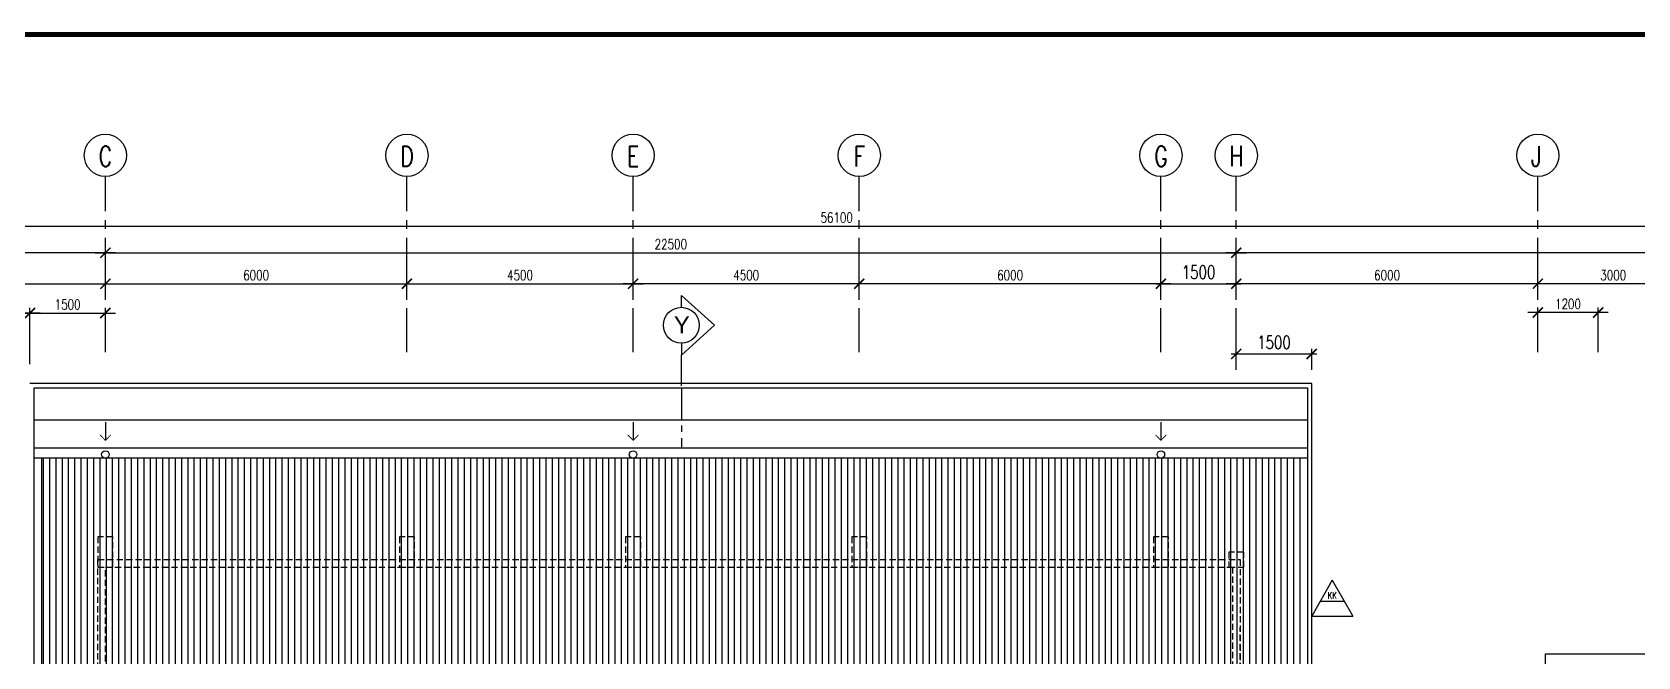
# Model space of a CAD drawing. Header units: inches. Extents: x -34 to 79566, y -40 to 56060.
# Drawn here: x 19816 to 51763, y 43633 to 56060 of the extents above; entities that cross this region are included whole.
import ezdxf
from ezdxf.enums import TextEntityAlignment as Align

# ---------------------------------------------------------------- set-up
doc = ezdxf.new("R2010")
doc.units = ezdxf.units.IN
doc.header["$MEASUREMENT"] = 0
doc.linetypes.add('CENTER', pattern=[2, 1.25, -0.25, 0.25, -0.25])
doc.linetypes.add('HIDDEN', pattern=[0.375, 0.25, -0.125])
for name, color, linetype in [('A-BUBLE', 8, 'Continuous'), ('A-BUBLETEXT', 7, 'Continuous'), ('A-DIM100', 4, 'Continuous'), ('A-HATCH', 8, 'Continuous'), ('A-PITCH', 9, 'Continuous'), ('A-RAIL SYM', 13, 'Continuous'), ('A-RFLINE', 3, 'Continuous'), ('A-RWDP', 4, 'Continuous'), ('A-SECLINE', 3, 'CENTER'), ('A-WALL BELOW', 4, 'HIDDEN'), ('A-WALL SYM', 13, 'Continuous'), ('Dim', 7, 'Continuous'), ('Grid', 8, 'CENTER')]:
    doc.layers.add(name, color=color, linetype=linetype)
doc.styles.add('ARIAL-SPEC', font='arial.ttf', dxfattribs={"height": 200})
doc.styles.add('DIM125', font='romans.shx', dxfattribs={"width": 0.75, "height": 260, "bigfont": '@extfont2.shx'})
doc.styles.add('ROMANS', font='romans.shx', dxfattribs={"width": 0.75, "height": 200})
doc.styles.add('STYLE2', font='romans.shx', dxfattribs={"width": 0.75, "height": 1000})
doc.dimstyles.new('DIM 100', dxfattribs={"dimtxt": 200, "dimasz": 200, "dimexe": 100, "dimexo": 70, "dimgap": 70, "dimtad": 1, "dimtoh": 1, "dimdec": 0, "dimzin": 0, "dimdsep": 46, "dimtxsty": 'ROMANS', "dimblk": 'ARCHTICK', "dimcen": 0.09, "dimdle": 200, "dimclrd": 4, "dimclre": 4, "dimclrt": 2, "dimadec": 0, "dimazin": 0, "dimtfac": 1, "dimtdec": 0, "dimtmove": 1, "dimatfit": 3, "dimfxl": 1, "dimtzin": 0, "dimarcsym": 0})
doc.dimstyles.new('DIM 125', dxfattribs={"dimtxt": 260, "dimasz": 200, "dimexe": 100, "dimexo": 70, "dimgap": 100, "dimtad": 1, "dimtoh": 1, "dimdec": 0, "dimzin": 0, "dimdsep": 46, "dimtxsty": 'DIM125', "dimblk": 'ARCHTICK', "dimcen": 0.09, "dimdle": 100, "dimclrd": 132, "dimclre": 4, "dimclrt": 50, "dimadec": 0, "dimazin": 0, "dimtfac": 1, "dimtdec": 0, "dimtmove": 1, "dimatfit": 3, "dimfxl": 1, "dimtzin": 0, "dimarcsym": 0})

# ---------------------------------------------------------------- blocks, each defined once
blk = doc.blocks.new('_ArchTick')
at = {"color": 0, "linetype": 'ByBlock', "const_width": 0.15}
blk.add_lwpolyline([(-0.5, -0.5), (0.5, 0.5)], dxfattribs=at)
blk = doc.blocks.new('*D43')
at = {"layer": 'A-DIM100', "color": 4, "lineweight": -2, "transparency": 16777216}
for p, q in [((21273, 50738), (21273, 51155)), ((27273, 50738), (27273, 51155)), ((21073, 51055), (27473, 51055))]:
    blk.add_line(p, q, dxfattribs=at)
at = {"layer": 'DEFPOINTS', "color": 0, "transparency": 16777216}
for p in [(27273, 51055), (21273, 50668), (27273, 50668)]:
    blk.add_point(p, dxfattribs=at)
at = {"layer": 'A-DIM100', "color": 4, "lineweight": -2, "transparency": 16777216, "xscale": 200, "yscale": 200, "zscale": 200, "rotation": 180}
blk.add_blockref('_ArchTick', (21273, 51055), dxfattribs=at)
at = {"layer": 'A-DIM100', "color": 4, "lineweight": -2, "transparency": 16777216, "xscale": 200, "yscale": 200, "zscale": 200}
blk.add_blockref('_ArchTick', (27273, 51055), dxfattribs=at)
at = {"layer": 'A-DIM100', "color": 2, "transparency": 16777216, "insert": (24273, 51225), "char_height": 200, "attachment_point": 5, "style": 'ROMANS'}
blk.add_mtext('6000', dxfattribs=at)
blk = doc.blocks.new('*D44')
at = {"layer": 'A-DIM100', "color": 4, "lineweight": -2, "transparency": 16777216}
for p, q in [((27273, 50738), (27273, 51155)), ((31773, 50738), (31773, 51155)), ((27073, 51055), (31973, 51055))]:
    blk.add_line(p, q, dxfattribs=at)
at = {"layer": 'DEFPOINTS', "color": 0, "transparency": 16777216}
for p in [(31773, 51055), (27273, 50668), (31773, 50668)]:
    blk.add_point(p, dxfattribs=at)
at = {"layer": 'A-DIM100', "color": 4, "lineweight": -2, "transparency": 16777216, "xscale": 200, "yscale": 200, "zscale": 200, "rotation": 180}
blk.add_blockref('_ArchTick', (27273, 51055), dxfattribs=at)
at = {"layer": 'A-DIM100', "color": 4, "lineweight": -2, "transparency": 16777216, "xscale": 200, "yscale": 200, "zscale": 200}
blk.add_blockref('_ArchTick', (31773, 51055), dxfattribs=at)
at = {"layer": 'A-DIM100', "color": 2, "transparency": 16777216, "insert": (29523, 51225), "char_height": 200, "attachment_point": 5, "style": 'ROMANS'}
blk.add_mtext('4500', dxfattribs=at)
blk = doc.blocks.new('*D45')
at = {"layer": 'A-DIM100', "color": 4, "lineweight": -2, "transparency": 16777216}
for p, q in [((31773, 50738), (31773, 51155)), ((36273, 50738), (36273, 51155)), ((36473, 51055), (31573, 51055))]:
    blk.add_line(p, q, dxfattribs=at)
at = {"layer": 'DEFPOINTS', "color": 0, "transparency": 16777216}
for p in [(31773, 51055), (31773, 50668), (36273, 50668)]:
    blk.add_point(p, dxfattribs=at)
at = {"layer": 'A-DIM100', "color": 4, "lineweight": -2, "transparency": 16777216, "xscale": 200, "yscale": 200, "zscale": 200, "rotation": 180}
blk.add_blockref('_ArchTick', (31773, 51055), dxfattribs=at)
at = {"layer": 'A-DIM100', "color": 4, "lineweight": -2, "transparency": 16777216, "xscale": 200, "yscale": 200, "zscale": 200}
blk.add_blockref('_ArchTick', (36273, 51055), dxfattribs=at)
at = {"layer": 'A-DIM100', "color": 2, "transparency": 16777216, "insert": (34023, 51225), "char_height": 200, "attachment_point": 5, "style": 'ROMANS'}
blk.add_mtext('4500', dxfattribs=at)
blk = doc.blocks.new('*D46')
at = {"layer": 'A-DIM100', "color": 4, "lineweight": -2, "transparency": 16777216}
for p, q in [((36273, 50738), (36273, 51155)), ((42273, 50738), (42273, 51155)), ((42473, 51055), (36073, 51055))]:
    blk.add_line(p, q, dxfattribs=at)
at = {"layer": 'DEFPOINTS', "color": 0, "transparency": 16777216}
for p in [(36273, 51055), (36273, 50668), (42273, 50668)]:
    blk.add_point(p, dxfattribs=at)
at = {"layer": 'A-DIM100', "color": 4, "lineweight": -2, "transparency": 16777216, "xscale": 200, "yscale": 200, "zscale": 200, "rotation": 180}
blk.add_blockref('_ArchTick', (36273, 51055), dxfattribs=at)
at = {"layer": 'A-DIM100', "color": 4, "lineweight": -2, "transparency": 16777216, "xscale": 200, "yscale": 200, "zscale": 200}
blk.add_blockref('_ArchTick', (42273, 51055), dxfattribs=at)
at = {"layer": 'A-DIM100', "color": 2, "transparency": 16777216, "insert": (39273, 51225), "char_height": 200, "attachment_point": 5, "style": 'ROMANS'}
blk.add_mtext('6000', dxfattribs=at)
blk = doc.blocks.new('*D47')
at = {"layer": 'DEFPOINTS', "color": 0, "transparency": 16777216}
for p in [(43773, 51055), (42273, 50668), (43773, 50668)]:
    blk.add_point(p, dxfattribs=at)
at = {"layer": 'Dim', "color": 4, "lineweight": -2, "transparency": 16777216}
for p, q in [((42273, 50738), (42273, 51155)), ((43773, 50738), (43773, 51155))]:
    blk.add_line(p, q, dxfattribs=at)
at = {"layer": 'Dim', "color": 132, "lineweight": -2, "transparency": 16777216}
blk.add_line((42173, 51055), (43873, 51055), dxfattribs=at)
at = {"layer": 'Dim', "color": 132, "lineweight": -2, "transparency": 16777216, "xscale": 200, "yscale": 200, "zscale": 200, "rotation": 180}
blk.add_blockref('_ArchTick', (42273, 51055), dxfattribs=at)
at = {"layer": 'Dim', "color": 132, "lineweight": -2, "transparency": 16777216, "xscale": 200, "yscale": 200, "zscale": 200}
blk.add_blockref('_ArchTick', (43773, 51055), dxfattribs=at)
at = {"layer": 'Dim', "color": 50, "transparency": 16777216, "insert": (43023, 51285), "char_height": 260, "attachment_point": 5, "style": 'DIM125'}
blk.add_mtext('1500', dxfattribs=at)
blk = doc.blocks.new('*D48')
at = {"layer": 'A-DIM100', "color": 4, "lineweight": -2, "transparency": 16777216}
for p, q in [((43773, 50738), (43773, 51155)), ((49773, 50738), (49773, 51155)), ((49973, 51055), (43573, 51055))]:
    blk.add_line(p, q, dxfattribs=at)
at = {"layer": 'DEFPOINTS', "color": 0, "transparency": 16777216}
for p in [(43773, 51055), (43773, 50668), (49773, 50668)]:
    blk.add_point(p, dxfattribs=at)
at = {"layer": 'A-DIM100', "color": 4, "lineweight": -2, "transparency": 16777216, "xscale": 200, "yscale": 200, "zscale": 200, "rotation": 180}
blk.add_blockref('_ArchTick', (43773, 51055), dxfattribs=at)
at = {"layer": 'A-DIM100', "color": 4, "lineweight": -2, "transparency": 16777216, "xscale": 200, "yscale": 200, "zscale": 200}
blk.add_blockref('_ArchTick', (49773, 51055), dxfattribs=at)
at = {"layer": 'A-DIM100', "color": 2, "transparency": 16777216, "insert": (46773, 51225), "char_height": 200, "attachment_point": 5, "style": 'ROMANS'}
blk.add_mtext('6000', dxfattribs=at)
blk = doc.blocks.new('*D49')
at = {"layer": 'A-DIM100', "color": 4, "lineweight": -2, "transparency": 16777216}
for p, q in [((49773, 50738), (49773, 51155)), ((52773, 50738), (52773, 51155)), ((52973, 51055), (49573, 51055))]:
    blk.add_line(p, q, dxfattribs=at)
at = {"layer": 'DEFPOINTS', "color": 0, "transparency": 16777216}
for p in [(49773, 51055), (49773, 50668), (52773, 50668)]:
    blk.add_point(p, dxfattribs=at)
at = {"layer": 'A-DIM100', "color": 4, "lineweight": -2, "transparency": 16777216, "xscale": 200, "yscale": 200, "zscale": 200, "rotation": 180}
blk.add_blockref('_ArchTick', (49773, 51055), dxfattribs=at)
at = {"layer": 'A-DIM100', "color": 4, "lineweight": -2, "transparency": 16777216, "xscale": 200, "yscale": 200, "zscale": 200}
blk.add_blockref('_ArchTick', (52773, 51055), dxfattribs=at)
at = {"layer": 'A-DIM100', "color": 2, "transparency": 16777216, "insert": (51273, 51225), "char_height": 200, "attachment_point": 5, "style": 'ROMANS'}
blk.add_mtext('3000', dxfattribs=at)
blk = doc.blocks.new('*D52')
at = {"layer": 'A-DIM100', "color": 4, "lineweight": -2, "transparency": 16777216}
for p, q in [((7573, 52201), (64073, 52201)), ((7773, 51884), (7773, 52301)), ((63873, 51884), (63873, 52301))]:
    blk.add_line(p, q, dxfattribs=at)
at = {"layer": 'DEFPOINTS', "color": 0, "transparency": 16777216}
for p in [(63873, 52201), (7773, 51814), (63873, 51814)]:
    blk.add_point(p, dxfattribs=at)
at = {"layer": 'A-DIM100', "color": 4, "lineweight": -2, "transparency": 16777216, "xscale": 200, "yscale": 200, "zscale": 200, "rotation": 180}
blk.add_blockref('_ArchTick', (7773, 52201), dxfattribs=at)
at = {"layer": 'A-DIM100', "color": 4, "lineweight": -2, "transparency": 16777216, "xscale": 200, "yscale": 200, "zscale": 200}
blk.add_blockref('_ArchTick', (63873, 52201), dxfattribs=at)
at = {"layer": 'A-DIM100', "color": 2, "transparency": 16777216, "insert": (35823, 52371), "char_height": 200, "attachment_point": 5, "style": 'ROMANS'}
blk.add_mtext('56100', dxfattribs=at)
blk = doc.blocks.new('*D53')
at = {"layer": 'A-DIM100', "color": 4, "lineweight": -2, "transparency": 16777216}
for p, q in [((21273, 51355), (21273, 51772)), ((43773, 51355), (43773, 51772)), ((21073, 51672), (43973, 51672))]:
    blk.add_line(p, q, dxfattribs=at)
at = {"layer": 'DEFPOINTS', "color": 0, "transparency": 16777216}
for p in [(43773, 51672), (21273, 51285), (43773, 51285)]:
    blk.add_point(p, dxfattribs=at)
at = {"layer": 'A-DIM100', "color": 4, "lineweight": -2, "transparency": 16777216, "xscale": 200, "yscale": 200, "zscale": 200, "rotation": 180}
blk.add_blockref('_ArchTick', (21273, 51672), dxfattribs=at)
at = {"layer": 'A-DIM100', "color": 4, "lineweight": -2, "transparency": 16777216, "xscale": 200, "yscale": 200, "zscale": 200}
blk.add_blockref('_ArchTick', (43773, 51672), dxfattribs=at)
at = {"layer": 'A-DIM100', "color": 2, "transparency": 16777216, "insert": (32523, 51842), "char_height": 200, "attachment_point": 5, "style": 'ROMANS'}
blk.add_mtext('22500', dxfattribs=at)
blk = doc.blocks.new('*D54')
at = {"layer": 'A-DIM100', "color": 4, "lineweight": -2, "transparency": 16777216}
for p, q in [((13773, 50738), (13773, 51155)), ((21273, 50738), (21273, 51155)), ((13573, 51055), (21473, 51055))]:
    blk.add_line(p, q, dxfattribs=at)
at = {"layer": 'DEFPOINTS', "color": 0, "transparency": 16777216}
for p in [(21273, 51055), (13773, 50668), (21273, 50668)]:
    blk.add_point(p, dxfattribs=at)
at = {"layer": 'A-DIM100', "color": 4, "lineweight": -2, "transparency": 16777216, "xscale": 200, "yscale": 200, "zscale": 200, "rotation": 180}
blk.add_blockref('_ArchTick', (13773, 51055), dxfattribs=at)
at = {"layer": 'A-DIM100', "color": 4, "lineweight": -2, "transparency": 16777216, "xscale": 200, "yscale": 200, "zscale": 200}
blk.add_blockref('_ArchTick', (21273, 51055), dxfattribs=at)
at = {"layer": 'A-DIM100', "color": 2, "transparency": 16777216, "insert": (17523, 51225), "char_height": 200, "attachment_point": 5, "style": 'ROMANS'}
blk.add_mtext('7500', dxfattribs=at)
blk = doc.blocks.new('*D56')
at = {"layer": 'A-DIM100', "color": 4, "lineweight": -2, "transparency": 16777216}
for p, q in [((7773, 51355), (7773, 51772)), ((21273, 51355), (21273, 51772)), ((21473, 51672), (7573, 51672))]:
    blk.add_line(p, q, dxfattribs=at)
at = {"layer": 'DEFPOINTS', "color": 0, "transparency": 16777216}
for p in [(7773, 51672), (7773, 51285), (21273, 51285)]:
    blk.add_point(p, dxfattribs=at)
at = {"layer": 'A-DIM100', "color": 4, "lineweight": -2, "transparency": 16777216, "xscale": 200, "yscale": 200, "zscale": 200, "rotation": 180}
blk.add_blockref('_ArchTick', (7773, 51672), dxfattribs=at)
at = {"layer": 'A-DIM100', "color": 4, "lineweight": -2, "transparency": 16777216, "xscale": 200, "yscale": 200, "zscale": 200}
blk.add_blockref('_ArchTick', (21273, 51672), dxfattribs=at)
at = {"layer": 'A-DIM100', "color": 2, "transparency": 16777216, "insert": (14523, 51842), "char_height": 200, "attachment_point": 5, "style": 'ROMANS'}
blk.add_mtext('13500', dxfattribs=at)
blk = doc.blocks.new('*D57')
at = {"layer": 'A-DIM100', "color": 4, "lineweight": -2, "transparency": 16777216}
for p, q in [((43773, 51355), (43773, 51772)), ((63873, 51355), (63873, 51772)), ((64073, 51672), (43573, 51672))]:
    blk.add_line(p, q, dxfattribs=at)
at = {"layer": 'DEFPOINTS', "color": 0, "transparency": 16777216}
for p in [(43773, 51672), (43773, 51285), (63873, 51285)]:
    blk.add_point(p, dxfattribs=at)
at = {"layer": 'A-DIM100', "color": 4, "lineweight": -2, "transparency": 16777216, "xscale": 200, "yscale": 200, "zscale": 200, "rotation": 180}
blk.add_blockref('_ArchTick', (43773, 51672), dxfattribs=at)
at = {"layer": 'A-DIM100', "color": 4, "lineweight": -2, "transparency": 16777216, "xscale": 200, "yscale": 200, "zscale": 200}
blk.add_blockref('_ArchTick', (63873, 51672), dxfattribs=at)
at = {"layer": 'A-DIM100', "color": 2, "transparency": 16777216, "insert": (53823, 51842), "char_height": 200, "attachment_point": 5, "style": 'ROMANS'}
blk.add_mtext('20100', dxfattribs=at)
blk = doc.blocks.new('*D42')
at = {"layer": 'DEFPOINTS', "color": 0, "transparency": 16777216}
for p in [(45273, 49658), (43773, 49271), (45273, 49271)]:
    blk.add_point(p, dxfattribs=at)
at = {"layer": 'Dim', "color": 132, "lineweight": -2, "transparency": 16777216}
blk.add_line((43673, 49658), (45373, 49658), dxfattribs=at)
at = {"layer": 'Dim', "color": 4, "lineweight": -2, "transparency": 16777216}
for p, q in [((43773, 49341), (43773, 49758)), ((45273, 49341), (45273, 49758))]:
    blk.add_line(p, q, dxfattribs=at)
at = {"layer": 'Dim', "color": 132, "lineweight": -2, "transparency": 16777216, "xscale": 200, "yscale": 200, "zscale": 200, "rotation": 180}
blk.add_blockref('_ArchTick', (43773, 49658), dxfattribs=at)
at = {"layer": 'Dim', "color": 132, "lineweight": -2, "transparency": 16777216, "xscale": 200, "yscale": 200, "zscale": 200}
blk.add_blockref('_ArchTick', (45273, 49658), dxfattribs=at)
at = {"layer": 'Dim', "color": 50, "transparency": 16777216, "insert": (44523, 49888), "char_height": 260, "attachment_point": 5, "style": 'DIM125'}
blk.add_mtext('1500', dxfattribs=at)
blk = doc.blocks.new('FALL')
at = {"layer": 'A-RAIL SYM'}
blk.add_line((0, 0), (724, 0), dxfattribs=at)
at = {"layer": 'A-RAIL SYM', "const_width": 35}
for points in [[(724, 0), (500, 214)], [(724, 0), (500, -214)]]:
    blk.add_lwpolyline(points, dxfattribs=at)
blk = doc.blocks.new('*D66')
at = {"layer": 'A-DIM100', "color": 4, "lineweight": -2, "transparency": 16777216}
for p, q in [((19773, 50156), (19773, 50573)), ((21273, 50156), (21273, 50573)), ((19573, 50473), (21473, 50473))]:
    blk.add_line(p, q, dxfattribs=at)
at = {"layer": 'DEFPOINTS', "color": 0, "transparency": 16777216}
for p in [(21273, 50473), (19773, 50086), (21273, 50086)]:
    blk.add_point(p, dxfattribs=at)
at = {"layer": 'A-DIM100', "color": 4, "lineweight": -2, "transparency": 16777216, "xscale": 200, "yscale": 200, "zscale": 200, "rotation": 180}
blk.add_blockref('_ArchTick', (19773, 50473), dxfattribs=at)
at = {"layer": 'A-DIM100', "color": 4, "lineweight": -2, "transparency": 16777216, "xscale": 200, "yscale": 200, "zscale": 200}
blk.add_blockref('_ArchTick', (21273, 50473), dxfattribs=at)
at = {"layer": 'A-DIM100', "color": 2, "transparency": 16777216, "insert": (20523, 50643), "char_height": 200, "attachment_point": 5, "style": 'ROMANS'}
blk.add_mtext('1500', dxfattribs=at)
blk = doc.blocks.new('*D67')
at = {"layer": 'A-DIM100', "color": 4, "lineweight": -2, "transparency": 16777216}
for p, q in [((14623, 50156), (14623, 50573)), ((19773, 49454), (19773, 50573)), ((19973, 50473), (14423, 50473))]:
    blk.add_line(p, q, dxfattribs=at)
at = {"layer": 'DEFPOINTS', "color": 0, "transparency": 16777216}
for p in [(14623, 50473), (14623, 50086), (19773, 49384)]:
    blk.add_point(p, dxfattribs=at)
at = {"layer": 'A-DIM100', "color": 4, "lineweight": -2, "transparency": 16777216, "xscale": 200, "yscale": 200, "zscale": 200, "rotation": 180}
blk.add_blockref('_ArchTick', (14623, 50473), dxfattribs=at)
at = {"layer": 'A-DIM100', "color": 4, "lineweight": -2, "transparency": 16777216, "xscale": 200, "yscale": 200, "zscale": 200}
blk.add_blockref('_ArchTick', (19773, 50473), dxfattribs=at)
at = {"layer": 'A-DIM100', "color": 2, "transparency": 16777216, "insert": (17198, 50643), "char_height": 200, "attachment_point": 5, "style": 'ROMANS'}
blk.add_mtext('5150', dxfattribs=at)
blk = doc.blocks.new('*D69')
at = {"layer": 'A-DIM100', "color": 4, "lineweight": -2, "transparency": 16777216}
for p, q in [((51173, 50483), (49573, 50483)), ((49773, 50166), (49773, 50583)), ((50973, 50166), (50973, 50583))]:
    blk.add_line(p, q, dxfattribs=at)
at = {"layer": 'DEFPOINTS', "color": 0, "transparency": 16777216}
for p in [(49773, 50483), (49773, 50096), (50973, 50096)]:
    blk.add_point(p, dxfattribs=at)
at = {"layer": 'A-DIM100', "color": 4, "lineweight": -2, "transparency": 16777216, "xscale": 200, "yscale": 200, "zscale": 200, "rotation": 180}
blk.add_blockref('_ArchTick', (49773, 50483), dxfattribs=at)
at = {"layer": 'A-DIM100', "color": 4, "lineweight": -2, "transparency": 16777216, "xscale": 200, "yscale": 200, "zscale": 200}
blk.add_blockref('_ArchTick', (50973, 50483), dxfattribs=at)
at = {"layer": 'A-DIM100', "color": 2, "transparency": 16777216, "insert": (50373, 50653), "char_height": 200, "attachment_point": 5, "style": 'ROMANS'}
blk.add_mtext('1200', dxfattribs=at)

msp = doc.modelspace()

# ---------------------------------------------------------------- hatches: boundary and pattern name
at = {"layer": 'A-HATCH'}
h = msp.add_hatch(dxfattribs=at)
h.set_pattern_fill('ANSI31', color=8, scale=1000, angle=45)
h.set_pattern_definition([(90, (-93582.23, -334174.21), (-125, 2e-14), [])])
h.paths.add_polyline_path([(41973.2, 34168), (42573.2, 34168), (42573.2, 35068), (41973.2, 35068)], flags=16)
h.paths.add_polyline_path([(35973.2, 34168), (36573.2, 34168), (36573.2, 35068), (35973.2, 35068)], flags=16)
h.paths.add_polyline_path([(31473.2, 34168), (32073.2, 34168), (32073.2, 35068), (31473.2, 35068)], flags=16)
h.paths.add_polyline_path([(26973.2, 34168), (27573.2, 34168), (27573.2, 35068), (26973.2, 35068)], flags=16)
h.paths.add_polyline_path([(20973.2, 34168), (21573.2, 34168), (21573.2, 35068), (20973.2, 35068)], flags=16)
edge = h.paths.add_edge_path()
edge.add_line((45188.2, 47583), (19858.2, 47583))
edge.add_line((45038.2, 47583), (45038.2, 33503))
edge.add_line((45038.2, 33503), (20008.2, 33503))
edge.add_line((20008.2, 33503), (20008.2, 47583))

# ---------------------------------------------------------------- linework, layer by layer
at = {"color": 8}
for p, q in [((45188.2, 48343), (19858.2, 48343)), ((45188.2, 47783), (19858.2, 47783))]:
    msp.add_line(p, q, dxfattribs=at)
msp.add_line((45188.2, 47583), (19858.2, 47583))
at = {"color": 7}
msp.add_lwpolyline([(16.4, 56010, 100, 100, 0), (79516.4, 56010, 100, 100, 0)], format="xyseb", dxfattribs=at)
at = {"color": 8}
msp.add_lwpolyline([(19858.2, 48983), (45188.2, 48983), (45188.2, 33353), (19858.2, 33353)], close=True, dxfattribs=at)
at = {"layer": 'A-BUBLE'}
for centre in [(21273.2, 53609), (27273.2, 53609), (31773.2, 53609), (36273.2, 53609), (42273.2, 53609), (43773.2, 53609), (49773.2, 53609)]:
    msp.add_circle(centre, 420, dxfattribs=at)
at = {"layer": 'A-HATCH', "color": 8}
for p, q in [((49923.2, 34918), (49923.2, 43693)), ((49923.2, 43693), (67523.2, 43693))]:
    msp.add_line(p, q, dxfattribs=at)
at = {"layer": 'A-RFLINE', "color": 8}
for p, q in [((45273.2, 49068), (19773.2, 49068)), ((45273.2, 33268), (45273.2, 49068))]:
    msp.add_line(p, q, dxfattribs=at)
msp.add_lwpolyline([(45038.2, 47583), (45038.2, 33503), (20008.2, 33503), (20008.2, 47583)], dxfattribs=at)
at = {"layer": 'A-RWDP'}
for centre in [(21273.2, 47658), (31773.2, 47658), (42273.2, 47658)]:
    msp.add_circle(centre, 75, dxfattribs=at)
at = {"layer": 'A-SECLINE', "color": 3, "linetype": 'Continuous', "ltscale": 500}
for p, q in [((33389.3, 50229), (32732.2, 50823.1)), ((32732.2, 50586.3), (32732.2, 50823.1)), ((33389.3, 50229), (32732.2, 49634.9))]:
    msp.add_line(p, q, dxfattribs=at)
at = {"layer": 'A-SECLINE', "color": 3, "linetype": 'CENTER', "ltscale": 500}
for p, q in [((32732.2, 49871.7), (32732.2, 49634.9)), ((32732.2, 49027.6), (32732.2, 49634.9)), ((32732.2, 48983), (32732.2, 47795.2))]:
    msp.add_line(p, q, dxfattribs=at)
at = {"layer": 'A-SECLINE', "color": 3, "linetype": 'Continuous', "ltscale": 500}
msp.add_circle((32732.2, 50229), 357.3, dxfattribs=at)
at = {"layer": 'A-WALL BELOW', "color": 8, "ltscale": 500}
msp.add_line((43848.2, 34768), (43848.2, 44218), dxfattribs=at)
at = {"layer": 'A-WALL BELOW', "ltscale": 500}
for points in [[(21423.2, 46018), (21123.2, 46018), (21123.2, 45418), (21423.2, 45418)], [(27423.2, 46018), (27123.2, 46018), (27123.2, 45418), (27423.2, 45418)], [(31923.2, 46018), (31623.2, 46018), (31623.2, 45418), (31923.2, 45418)], [(36423.2, 46018), (36123.2, 46018), (36123.2, 45418), (36423.2, 45418)], [(42423.2, 46018), (42123.2, 46018), (42123.2, 45418), (42423.2, 45418)], [(43923.2, 45718), (43623.2, 45718), (43623.2, 45418), (43923.2, 45418)]]:
    msp.add_lwpolyline(points, close=True, dxfattribs=at)
at = {"layer": 'A-WALL BELOW', "color": 8, "ltscale": 500}
for points in [[(21123.2, 45568), (43848.2, 45568), (43848.2, 34768), (21123.2, 34768)], [(21273.2, 45418), (43698.2, 45418), (43698.2, 34918), (21273.2, 34918)]]:
    msp.add_lwpolyline(points, close=True, dxfattribs=at)
at = {"layer": 'A-WALL SYM'}
for p, q in [((45683.9, 45155.7), (45273.2, 44444.3)), ((45683.9, 45155.7), (46094.6, 44444.3)), ((45442.8, 44738.1), (45925, 44738.1)), ((45273.2, 44444.3), (46094.6, 44444.3))]:
    msp.add_line(p, q, dxfattribs=at)
at = {"layer": 'Grid', "ltscale": 700}
for p, q in [((21273.2, 49695.7), (21273.2, 53189)), ((27273.2, 49695.7), (27273.2, 53189)), ((31773.2, 49695.7), (31773.2, 53189)), ((36273.2, 49695.7), (36273.2, 53189)), ((42273.2, 49695.7), (42273.2, 53189)), ((43773.2, 49695.7), (43773.2, 53189)), ((49773.2, 49695.7), (49773.2, 53189)), ((50973.2, 49695.7), (50973.2, 50166.1))]:
    msp.add_line(p, q, dxfattribs=at)

# ---------------------------------------------------------------- block references
at = {"layer": 'A-PITCH', "color": 8, "xscale": -0.5, "yscale": 0.5, "zscale": 0.5, "rotation": 90}
for p in [(21273.2, 48299.5), (31773.2, 48299.5), (42273.2, 48299.5)]:
    msp.add_blockref('FALL', p, dxfattribs=at)

# ---------------------------------------------------------------- texts
at = {"layer": 'A-BUBLETEXT', "color": 3, "style": 'STYLE2', "width": 0.75}
for s, p in [('C', (21273.2, 53388.8)), ('D', (27273.2, 53388.8)), ('E', (31773.2, 53388.8)), ('F', (36273.2, 53388.8)), ('G', (42273.2, 53388.8)), ('H', (43773.2, 53396.7)), ('J', (49740.7, 53388.8))]:
    msp.add_text(s, height=400, dxfattribs=at).set_placement(p, align=Align.CENTER)
at = {"layer": 'A-SECLINE', "color": 3, "linetype": 'CENTER', "ltscale": 500, "style": 'ARIAL-SPEC'}
msp.add_attdef('Y', (32584.5, 50069.6), 'T1', height=337.5, dxfattribs=at)
at = {"layer": 'A-WALL SYM', "color": 2, "style": 'ROMANS', "width": 0.75}
msp.add_text('KK', height=135, dxfattribs=at).set_placement((45592.3, 44787.5))

# ---------------------------------------------------------------- dimensions: what is measured, and where the dimension line sits
at = {"layer": 'A-DIM100'}
for base, p1, p2, picture, middle in [((63873.2, 52200.7), (7773.2, 51813.7), (63873.2, 51813.7), '*D52', (35823.2, 52370.7)), ((43773.2, 51672), (21273.2, 51284.9), (43773.2, 51284.9), '*D53', (32523.2, 51842)), ((21273.2, 51054.8), (13773.2, 50667.8), (21273.2, 50667.8), '*D54', (17523.2, 51224.8)), ((27273.2, 51054.8), (21273.2, 50667.8), (27273.2, 50667.8), '*D43', (24273.2, 51224.8)), ((31773.2, 51054.8), (27273.2, 50667.8), (31773.2, 50667.8), '*D44', (29523.2, 51224.8)), ((21273.2, 50473.3), (19773.2, 50086.2), (21273.2, 50086.2), '*D66', (20523.2, 50643.3))]:
    dim = msp.add_linear_dim(base=base, p1=p1, p2=p2, dimstyle='DIM 100', dxfattribs=at)
    dim.commit()
    dim.dimension.update_dxf_attribs({"geometry": picture, "text_midpoint": middle})
for base, p1, p2, picture, middle in [((7773.2, 51672), (21273.2, 51284.9), (7773.2, 51284.9), '*D56', (14523.2, 51842)), ((43773.2, 51672), (63873.2, 51284.9), (43773.2, 51284.9), '*D57', (53823.2, 51842)), ((31773.2, 51054.8), (36273.2, 50667.8), (31773.2, 50667.8), '*D45', (34023.2, 51224.8)), ((36273.2, 51054.8), (42273.2, 50667.8), (36273.2, 50667.8), '*D46', (39273.2, 51224.8)), ((43773.2, 51054.8), (49773.2, 50667.8), (43773.2, 50667.8), '*D48', (46773.2, 51224.8)), ((49773.2, 51054.8), (52773.2, 50667.8), (49773.2, 50667.8), '*D49', (51273.2, 51224.8)), ((14623.2, 50473.3), (19773.2, 49384.1), (14623.2, 50086.2), '*D67', (17198.2, 50643.3))]:
    dim = msp.add_linear_dim(base=base, p1=p1, p2=p2, angle=180, dimstyle='DIM 100', dxfattribs=at)
    dim.commit()
    dim.dimension.update_dxf_attribs({"geometry": picture, "text_midpoint": middle})
dim = msp.add_linear_dim(base=(49773.2, 50483.1), p1=(50973.2, 50096.1), p2=(49773.2, 50096.1), angle=180, dimstyle='DIM 100', dxfattribs=at)
dim.commit()
dim.dimension.update_dxf_attribs({"geometry": '*D69', "text_midpoint": (50373.2, 50483.1), "dimtype": 160})
at = {"layer": 'Dim'}
for base, p1, p2, picture, middle in [((43773.2, 51054.8), (42273.2, 50667.8), (43773.2, 50667.8), '*D47', (43023.2, 51284.8)), ((45273.2, 49658.3), (43773.2, 49271.2), (45273.2, 49271.2), '*D42', (44523.2, 49888.3))]:
    dim = msp.add_linear_dim(base=base, p1=p1, p2=p2, dimstyle='DIM 125', dxfattribs=at)
    dim.commit()
    dim.dimension.update_dxf_attribs({"geometry": picture, "text_midpoint": middle})

doc.saveas('drawing.dxf')
